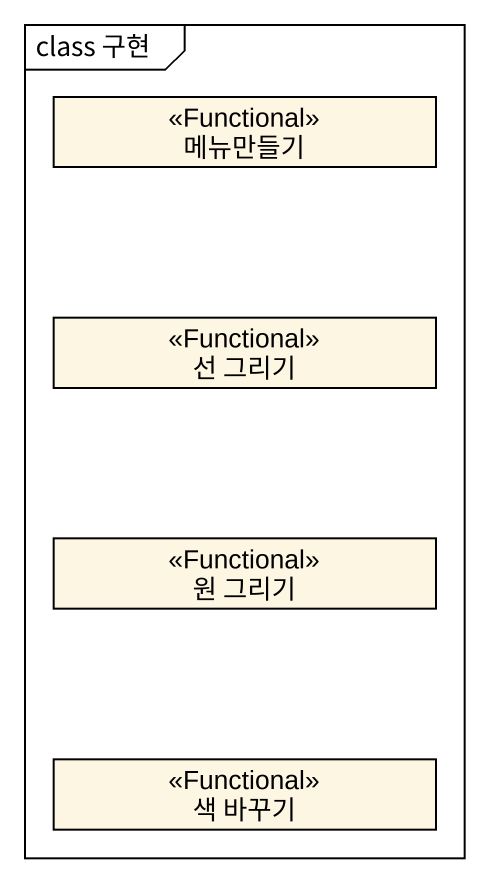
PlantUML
@startuml
mainframe class 구현
hide circle
hide empty members
class 메뉴만들기 <<Functional>>
class "선 그리기" as 선_그리기 <<Functional>>
class "원 그리기" as 원_그리기 <<Functional>>
class "색 바꾸기" as 색_바꾸기 <<Functional>>
@enduml
